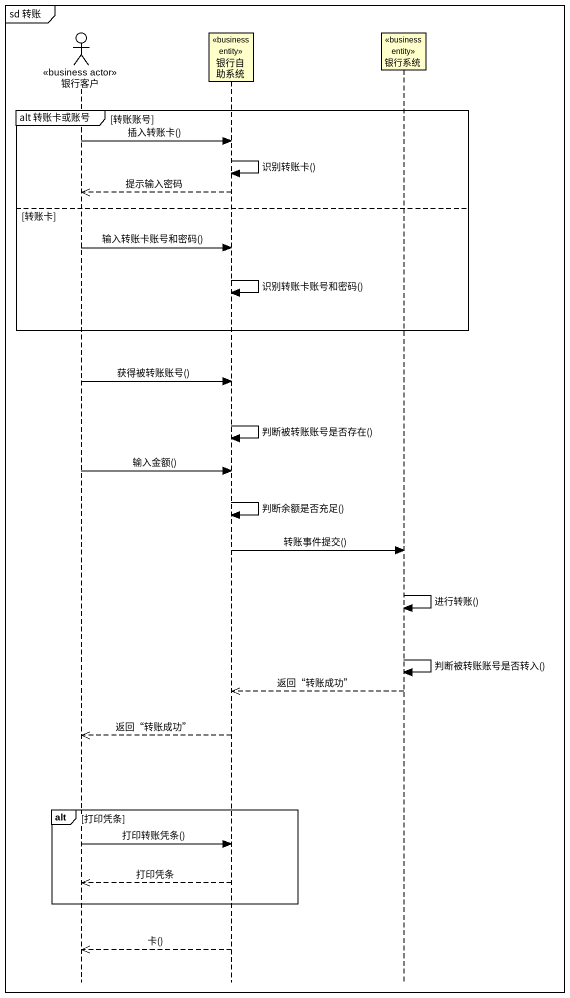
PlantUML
@startuml
mainframe sd 转账
hide footbox
actor 银行客户 <<business actor>>
participant 银行自助系统 <<business entity>>
participant 银行系统 <<business entity>>

group alt 转账卡或账号 [转账账号]
  银行客户 -> 银行自助系统 : 插入转账卡()
  银行自助系统 -> 银行自助系统 : 识别转账卡()
  银行自助系统 -->> 银行客户 : 提示输入密码
else 转账卡
  银行客户 -> 银行自助系统 : 输入转账卡账号和密码()
  银行自助系统 -> 银行自助系统 : 识别转账卡账号和密码()
end
银行客户 -> 银行自助系统 : 获得被转账账号()
银行自助系统 -> 银行自助系统 : 判断被转账账号是否存在()
银行客户 -> 银行自助系统 : 输入金额()
银行自助系统 -> 银行自助系统 : 判断余额是否充足()
银行自助系统 -> 银行系统 : 转账事件提交()
银行系统 -> 银行系统 : 进行转账()
银行系统 -> 银行系统 : 判断被转账账号是否转入()
银行系统 -->> 银行自助系统 : 返回“转账成功”
银行自助系统 -->> 银行客户 : 返回“转账成功”
alt 打印凭条
  银行客户 -> 银行自助系统 : 打印转账凭条()
  银行自助系统 -->> 银行客户 : 打印凭条
end
银行自助系统 -->> 银行客户 : 卡()
@enduml
